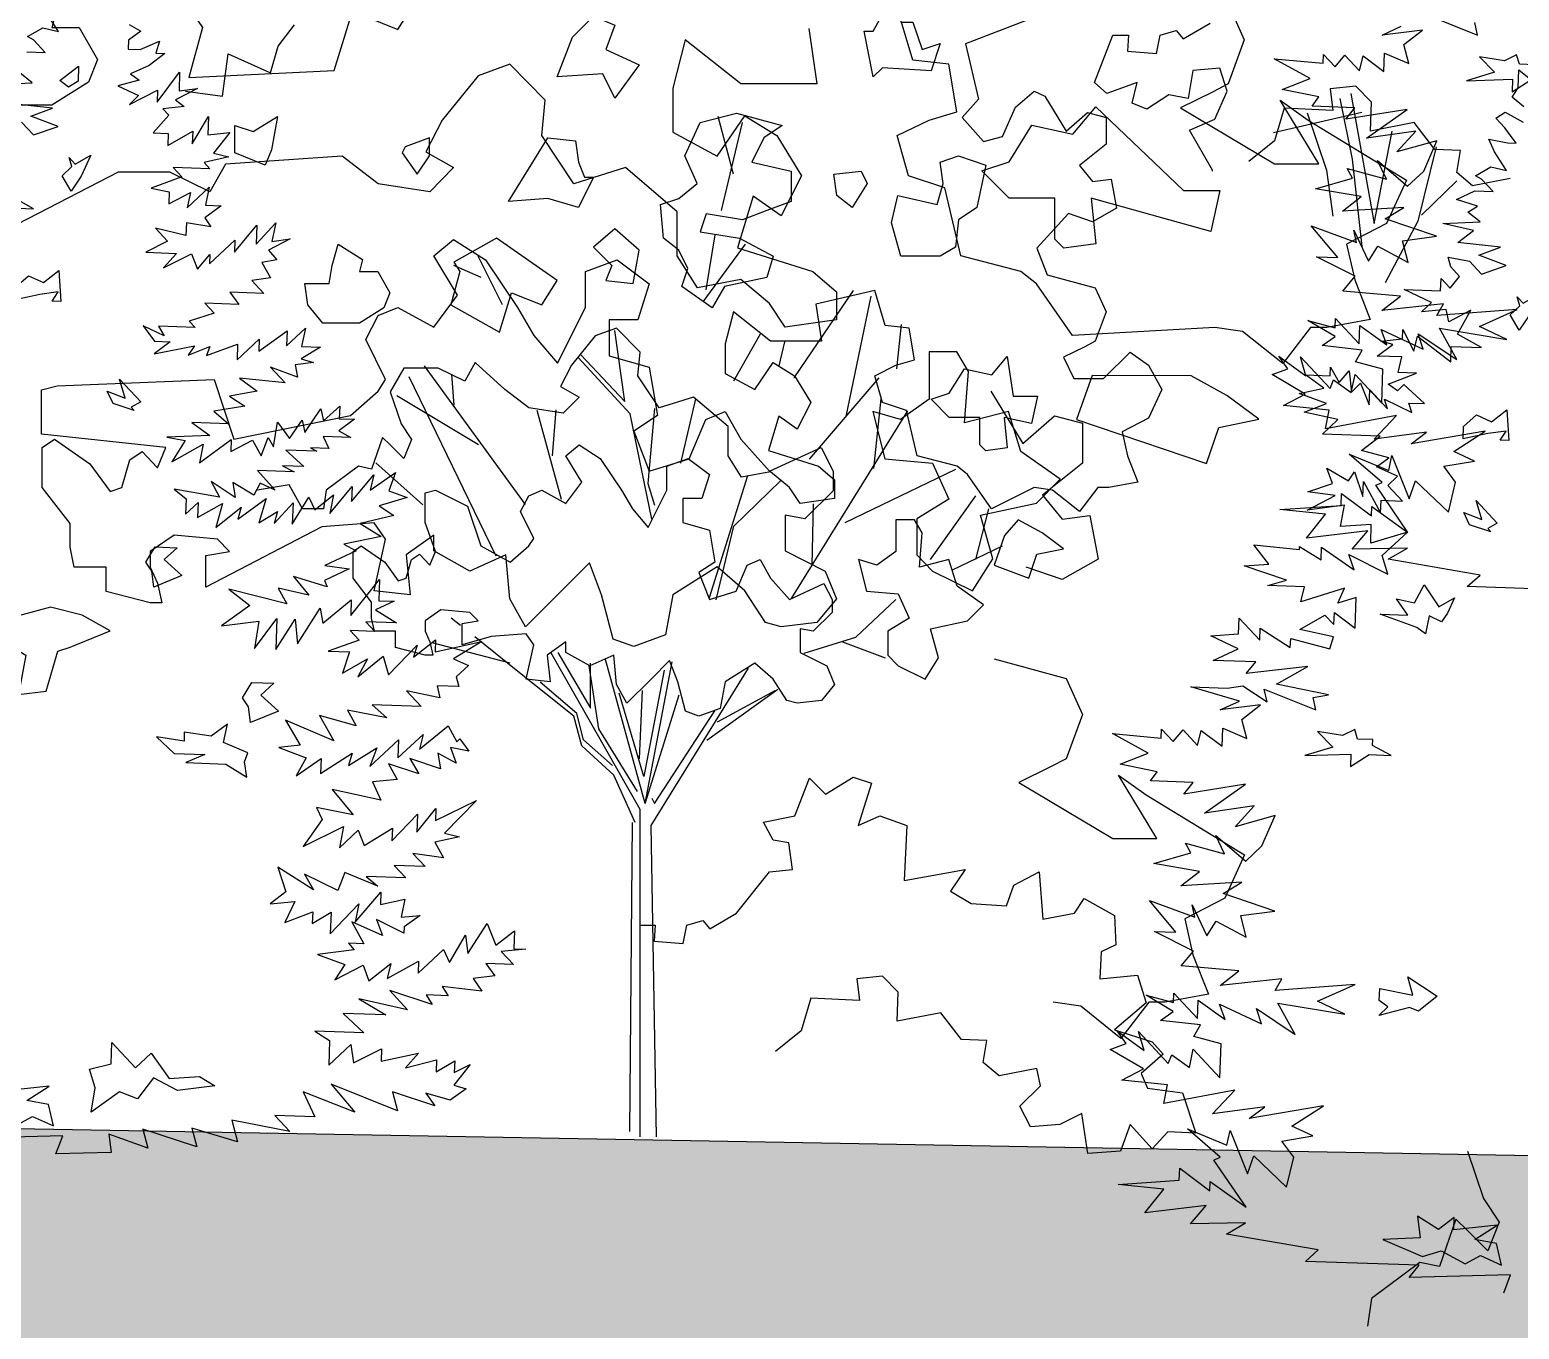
# Model space of a CAD drawing. Header units: inches. Extents: x 11.9 to 85.3, y 21.1 to 37.4.
# Drawn here: x 32.276 to 32.857, y 22.117 to 22.624 of the extents above; entities that cross this region are included whole.
import ezdxf

# ---------------------------------------------------------------- set-up
doc = ezdxf.new("R2010")
doc.units = ezdxf.units.IN
doc.header["$MEASUREMENT"] = 0
doc.layers.add('CAY', color=94, linetype='Continuous')
doc.layers.add('CAY-3', color=61, linetype='Continuous')

# ---------------------------------------------------------------- blocks, each defined once
blk = doc.blocks.new('A$C76451831')
at = {"layer": 'CAY'}
for p, q in [((4333.2, 1082.7), (4347.4, 1101.2)), ((4984.6, 1105.9), (4929.6, 1084.7)), ((5118.8, 1089), (5142, 1102.7)), ((5057.6, 1092.1), (5071.3, 1092.1)), ((5071.3, 1092.1), (5070.3, 1078.4)), ((5095.6, 1076.3), (5098.8, 1092.1)), ((5098.8, 1092.1), (5112.5, 1096.3)), ((5112.5, 1096.3), (5118.8, 1089)), ((4284.9, 1039.1), (4289.6, 1076)), ((4289.6, 1076), (4326.6, 1059.5)), ((4326.6, 1059.5), (4333.2, 1082.7)), ((4929.6, 1084.7), (4941, 1036.7)), ((5070.3, 1078.4), (5095.6, 1076.3)), ((5409.5, 1046.3), (5410, 1062.2)), ((5410, 1062.2), (5420.6, 1053.6)), ((5268.6, 1047.8), (5246.4, 1045.7)), ((5282.3, 1034.1), (5268.6, 1047.8)), ((4252.7, 1043.4), (4284.9, 1039.1)), ((4941, 1036.7), (4926.8, 1020.6)), ((4973.2, 1029.6), (4989.3, 1043.4)), ((4989.3, 1043.4), (4998.7, 1039.1)), ((4998.7, 1039.1), (5017.2, 1008.8)), ((5246.4, 1045.7), (5248.5, 1026.7)), ((5404.2, 1038.3), (5409.5, 1046.3)), ((5414.3, 1029.8), (5404.2, 1038.3)), ((4728.3, 971.5), (4715.1, 1021.6)), ((4961.8, 1004.1), (4973.2, 1029.6)), ((5017.2, 1008.8), (5035.7, 1024.9)), ((5035.7, 1024.9), (5051.8, 1020.6)), ((5273.8, 1025), (5197.2, 1007.3)), ((5206.3, 1028.8), (5197.9, 1000.4)), ((5248.5, 1026.7), (5206.3, 1028.8)), ((5281.2, 1008.8), (5282.3, 1034.1)), ((5390, 1020.2), (5398.3, 1025.4)), ((5398.3, 1025.4), (5413.9, 1016.7)), ((4717.8, 939.8), (4736.3, 1016.3)), ((4926.8, 1020.6), (4945.3, 999.7)), ((5051.8, 1020.6), (5051.8, 997.4)), ((5319.2, 1016.2), (5281.2, 1008.8)), ((5337.1, 993), (5319.2, 1016.2)), ((5397.8, 1011.8), (5390, 1020.2)), ((5407.8, 998.3), (5397.8, 1011.8)), ((4945.3, 999.7), (4961.8, 1004.1)), ((5051.8, 997.4), (5028.6, 978.9)), ((5197.9, 1000.4), (5175.7, 982.4)), ((5389, 990.8), (5383.9, 1001.9)), ((5383.9, 1001.9), (5400.1, 998.6)), ((5400.1, 998.6), (5407.8, 998.3)), ((5359.3, 991.9), (5337.1, 993)), ((5356.1, 972.9), (5359.3, 991.9)), ((5399.3, 974.6), (5389, 990.8)), ((5028.6, 978.9), (5040, 965.1)), ((5369.8, 961.3), (5356.1, 972.9)), ((5372.4, 970.1), (5385.8, 977.8)), ((5377.7, 967.2), (5372.4, 970.1)), ((5385.8, 977.8), (5399.3, 974.6)), ((5040, 965.1), (5056.1, 967.1)), ((5056.1, 967.1), (5060.8, 941.9)), ((5355.8, 949.4), (5371.9, 957)), ((5402.5, 967.7), (5369.8, 961.3)), ((5371.9, 957), (5387.7, 956.4)), ((5387.7, 956.4), (5377.7, 967.2)), ((5374.2, 943.7), (5355.8, 949.4)), ((5019.2, 937.2), (4991.7, 907.3)), ((5040, 930.1), (5019.2, 937.2)), ((5060.8, 941.9), (5040, 930.1)), ((5365.8, 938.6), (5374.2, 943.7)), ((5376.4, 930.1), (5365.8, 938.6)), ((4704.6, 871.1), (4712.5, 918.7)), ((5344.2, 928.5), (5376.4, 930.1)), ((5370.7, 922.5), (5344.2, 928.5)), ((5357.2, 912.1), (5370.7, 922.5)), ((4701.9, 860.6), (4738.9, 910.7)), ((4991.7, 907.3), (5000.7, 884.1)), ((5394.2, 908.1), (5357.2, 912.1)), ((5375.4, 901.1), (5394.2, 908.1)), ((4509.3, 881.7), (4485.5, 892.2)), ((4527.8, 857.9), (4506.6, 900.2)), ((5351, 891), (5348.6, 899.3)), ((5348.6, 899.3), (5367.1, 895.9)), ((5367.1, 895.9), (5377.5, 884.7)), ((5399.1, 892.1), (5375.4, 901.1)), ((5377.5, 884.7), (5399.1, 892.1)), ((5000.7, 884.1), (5042.4, 872.7)), ((5342.1, 870.1), (5342.5, 880.9)), ((5342.5, 880.9), (5350.4, 872.5)), ((5350.4, 872.5), (5358.4, 882.6)), ((5358.4, 882.6), (5351, 891)), ((4781, 794.5), (4832.5, 870.4)), ((4850.9, 870.4), (4799.8, 858.6)), ((4860, 840.1), (4850.9, 870.4)), ((5042.4, 872.7), (5051.8, 851.9)), ((5310.5, 871.2), (5342.1, 870.1)), ((5334.1, 859.9), (5310.5, 871.2)), ((4799.8, 858.6), (4804.6, 826.3)), ((4826.2, 761), (4847.8, 865.6)), ((5325.6, 852), (5334.1, 859.9)), ((5347, 854), (5325.6, 852)), ((5349.4, 843.1), (5347, 854)), ((4728.3, 851.9), (4721.2, 824)), ((4760.5, 826.3), (4728.3, 851.9)), ((4870.1, 802.5), (4874.1, 840.9)), ((5051.8, 851.9), (5042.4, 826.3)), ((5368.3, 853.3), (5349.4, 843.1)), ((5356.7, 832.4), (5368.3, 853.3)), ((4608.4, 831), (4587.6, 805.5)), ((4626.9, 837.7), (4608.4, 831)), ((4634, 774), (4625.3, 835.7)), ((4647.3, 816.9), (4626.9, 837.7)), ((4728.6, 791.9), (4751.7, 832.8)), ((4880.8, 837.7), (4860, 840.1)), ((4885.5, 810.2), (4880.8, 837.7)), ((5290.3, 826.5), (5309, 828.6)), ((5309, 828.6), (5309.3, 836.7)), ((5309.3, 836.7), (5319, 817.8)), ((5319, 817.8), (5322.2, 830.9)), ((5322.2, 830.9), (5350.9, 808.5)), ((5377.6, 820.8), (5356.7, 832.4)), ((4595.8, 814.5), (4634, 774)), ((4645.4, 796.4), (4647.3, 816.9)), ((4721.2, 824), (4721.2, 798.4)), ((4804.6, 826.3), (4760.5, 826.3)), ((4768, 805.1), (4772.9, 825.9)), ((5033.3, 821.6), (5014.8, 812.5)), ((5042.4, 826.3), (5033.3, 821.6)), ((5049.4, 794.1), (5072.6, 816.9)), ((5072.6, 816.9), (5088.7, 805.5)), ((5287.1, 813.5), (5300.6, 823.4)), ((5300.6, 823.4), (5290.3, 826.5)), ((5350.9, 808.5), (5351.3, 821.7)), ((5351.3, 821.7), (5377.6, 820.8)), ((4442.1, 803.1), (4430.3, 782.3)), ((4472, 803.1), (4442.1, 803.1)), ((4547.7, 684.5), (4460.2, 805.1)), ((4495.2, 791.7), (4472, 803.1)), ((4504.2, 807.8), (4495.2, 791.7)), ((4529.8, 784.6), (4504.2, 807.8)), ((4587.6, 805.5), (4578.1, 787)), ((4638.7, 763.4), (4593.5, 812.2)), ((4746.8, 784.6), (4762.9, 807.8)), ((4762.9, 807.8), (4781.4, 796.4)), ((4850.9, 796.4), (4869.4, 805.5)), ((4869.4, 805.5), (4885.5, 810.2)), ((5014.8, 812.5), (5023.9, 794.1)), ((5088.7, 805.5), (5100.1, 784.6)), ((5246.2, 796.3), (5246.5, 804)), ((5246.5, 804), (5254.2, 790.6)), ((5308.4, 812.7), (5287.1, 813.5)), ((5305.2, 799.3), (5308.4, 812.7)), ((4522.3, 639.8), (4446.8, 795.6)), ((4485.8, 770.9), (4483.8, 797.9)), ((4663.8, 768.5), (4645.4, 796.4)), ((4721.2, 798.4), (4746.8, 784.6)), ((4781.4, 796.4), (4795.5, 773.2)), ((4794.3, 724.1), (4854.9, 794.5)), ((4857.6, 773.2), (4850.9, 796.4)), ((5023.9, 794.1), (5049.4, 794.1)), ((5240.9, 785.6), (5224.9, 797.1)), ((5224.9, 797.1), (5246.2, 796.3)), ((5254.2, 790.6), (5262.7, 800.7)), ((5262.7, 800.7), (5264.7, 782.1)), ((5264.7, 782.1), (5272.7, 790)), ((5272.7, 790), (5280.2, 771.1)), ((5296.7, 789.1), (5321.1, 798.7)), ((5304.7, 783.4), (5296.7, 789.1)), ((5310.3, 788.7), (5304.7, 783.4)), ((5321.1, 798.7), (5305.2, 799.3)), ((5328.3, 772.2), (5310.3, 788.7)), ((4430.3, 782.3), (4439.8, 754.7)), ((4507, 736.3), (4436.2, 779.1)), ((4550.6, 768.5), (4529.8, 784.6)), ((4578.1, 787), (4594.3, 777.9)), ((4594.3, 777.9), (4580.5, 763.8)), ((4693.7, 777.9), (4663.8, 768.5)), ((4682.7, 720.5), (4695.7, 776.4)), ((4723.6, 752.4), (4693.7, 777.9)), ((4850.1, 715.8), (4856.4, 776.4)), ((4951.7, 782.9), (4979.4, 737.5)), ((5100.1, 784.6), (5088.7, 759.5)), ((5219.4, 781), (5240.9, 785.6)), ((5243.1, 772.4), (5219.4, 781)), ((5280.2, 771.1), (5280.7, 784.3)), ((5280.7, 784.3), (5296, 767.8)), ((5296, 767.8), (5293.5, 776.1)), ((5293.5, 776.1), (5317.1, 764.4)), ((4580.5, 763.8), (4550.6, 768.5)), ((4579.1, 689), (4557.9, 766.3)), ((4571.1, 726.8), (4574.5, 766.9)), ((4657.5, 671.8), (4638.7, 763.4)), ((4659.9, 768.1), (4654, 702.8)), ((4778.7, 602.9), (4879.6, 765.8)), ((4795.5, 773.2), (4783.7, 750)), ((4878.5, 766.1), (4857.6, 773.2)), ((4887.9, 726.8), (4878.5, 766.1)), ((5223.8, 764.9), (5243.1, 772.4)), ((5253, 758.5), (5223.8, 764.9)), ((5314.7, 772.6), (5328.3, 772.2)), ((5317.1, 764.4), (5314.7, 772.6)), ((4439.8, 754.7), (4448.8, 741)), ((4723.6, 726.8), (4723.6, 752.4)), ((4767.6, 761.4), (4758.6, 731.5)), ((4783.7, 750), (4767.6, 761.4)), ((4979.4, 737.5), (5007.1, 761.7)), ((5007.1, 761.7), (5031.3, 755.2)), ((5031.3, 755.2), (5031.3, 720.4)), ((5088.7, 759.5), (5065.6, 747.7)), ((5239.5, 745.8), (5253, 758.5)), ((4423.7, 742.9), (4414.2, 715.4)), ((4430.3, 736.3), (4423.7, 742.9)), ((4448.8, 741), (4442.1, 724.5)), ((5065.6, 747.7), (5070.3, 726.8)), ((5289.7, 744), (5239.5, 745.8)), ((5273.4, 731.5), (5289.7, 744)), ((4442.1, 724.5), (4430.3, 736.3)), ((4735.4, 708.3), (4723.6, 726.8)), ((4758.6, 731.5), (4802.2, 717.8)), ((4922.5, 717.8), (4887.9, 726.8)), ((5070.3, 726.8), (5079.3, 704)), ((5297.2, 725.2), (5273.4, 731.5)), ((5286.5, 717.4), (5297.2, 725.2)), ((4402.8, 717.8), (4374.9, 696.9)), ((4414.2, 715.4), (4402.8, 717.8)), ((4458.8, 684.4), (4417.8, 720.8)), ((4760.5, 713.1), (4735.4, 708.3)), ((4777, 699.3), (4760.5, 713.1)), ((4802.2, 717.8), (4816, 706)), ((4825.4, 669), (4921.3, 715.4)), ((4931.5, 710.7), (4922.5, 717.8)), ((5031.3, 720.4), (4996.5, 692.7)), ((5248.4, 702.9), (5243.4, 716.2)), ((5243.4, 716.2), (5262.1, 705.1)), ((5262.1, 705.1), (5267.3, 713.1)), ((5267.3, 713.1), (5274.7, 691.5)), ((5304.8, 709.1), (5286.5, 717.4)), ((4342.7, 701.7), (4314.8, 696.9)), ((4354.1, 680.8), (4342.7, 701.7)), ((4654, 702.8), (4659.9, 684)), ((4707.6, 603.7), (4740.9, 709.9)), ((4728.7, 665.9), (4769.2, 705.2)), ((4786.1, 685.5), (4777, 699.3)), ((4816, 706), (4816, 689.9)), ((4952.3, 680.8), (4931.5, 710.7)), ((4989.3, 699.3), (4952.3, 680.8)), ((5005.4, 696.9), (4989.3, 699.3)), ((5044.7, 699.3), (5028.6, 678.5)), ((5054.2, 699.3), (5044.7, 699.3)), ((5079.3, 704), (5054.2, 699.3)), ((5226.8, 695.5), (5248.4, 702.9)), ((5274.7, 691.5), (5275.2, 704.7)), ((5275.2, 704.7), (5290.1, 677.4)), ((5296.4, 701.2), (5304.8, 709.1)), ((5309, 687.6), (5296.4, 701.2)), ((4374.9, 696.9), (4372.6, 680.8)), ((4816, 689.9), (4786.1, 685.5)), ((4899.3, 636.8), (4938.6, 692.2)), ((4996.5, 692.7), (5013.6, 672)), ((5028.6, 678.5), (5005.4, 696.9)), ((5226.3, 679.6), (5250.7, 692.4)), ((5250.7, 692.4), (5226.8, 695.5)), ((5290.1, 677.4), (5290.5, 688.3)), ((5290.5, 688.3), (5309, 687.6)), ((4372.6, 680.8), (4354.1, 680.8)), ((4796.7, 631.7), (4797.9, 685.1)), ((4938.6, 636.8), (4950, 680.8)), ((5013.6, 672), (5037.8, 675)), ((5037.8, 675), (5044.9, 637.2)), ((5258.6, 683.9), (5226.3, 679.6)), ((5255.2, 665.5), (5258.6, 683.9)), ((4713.4, 601.8), (4728.7, 665.9)), ((5282, 667.2), (5255.2, 665.5)), ((5281.5, 650.9), (5282, 667.2)), ((5313.5, 660.7), (5281.5, 650.9)), ((5291.5, 640.2), (5313.5, 660.7)), ((4917.8, 627.7), (4961.8, 648.6)), ((5179.9, 649.5), (5219.6, 645.4)), ((5192.9, 632.7), (5179.9, 649.5)), ((5219.6, 645.4), (5219.7, 648.1)), ((5219.7, 648.1), (5238.4, 636.6)), ((5238.4, 636.6), (5238.7, 647.4)), ((5238.7, 647.4), (5267.1, 627.9)), ((5044.9, 637.2), (5013.6, 619.5)), ((5262.5, 641.2), (5296.4, 624.1)), ((5267.1, 627.9), (5262.5, 641.2)), ((5296.4, 624.1), (5291.5, 640.2)), ((5013.6, 619.5), (4982.4, 630.1)), ((5171.6, 631.2), (5192.9, 632.7)), ((5208.3, 619), (5171.6, 631.2)), ((5192.3, 614.2), (5208.3, 619)), ((5224, 613.1), (5192.3, 614.2)), ((5220.8, 600), (5224, 613.1)), ((5258.8, 611.8), (5220.8, 600)), ((5252.9, 598.9), (5258.8, 611.8)), ((4834.4, 569.5), (4869.4, 602.2)), ((5268.9, 603.8), (5252.9, 598.9)), ((5268, 577.1), (5268.9, 603.8)), ((4491.5, 579.5), (4483.4, 586)), ((5166.8, 572.4), (5167.3, 586)), ((5167.3, 586), (5185.2, 566.8)), ((5219.9, 576), (5241.7, 588.4)), ((5241.7, 588.4), (5249.5, 580.4)), ((5249.5, 580.4), (5249.9, 590.8)), ((5249.9, 590.8), (5268, 577.1)), ((4541.2, 539.6), (4503.7, 569.7)), ((4789.6, 555.4), (4834.4, 569.5)), ((5142.7, 570.6), (5166.8, 572.4)), ((5166.3, 559.3), (5142.7, 570.6)), ((5185.2, 566.8), (5185.5, 577.2)), ((5185.5, 577.2), (5211.7, 560.4)), ((5249.2, 569.6), (5219.9, 576)), ((5246.1, 559.2), (5249.2, 569.6)), ((4534.5, 546.7), (4466.9, 564.4)), ((4647.3, 419.7), (4569.9, 556)), ((4575.8, 556.2), (4604.1, 507.8)), ((4823, 565.2), (4860, 551.4)), ((5144.7, 549.2), (5166.3, 559.3)), ((5211.7, 560.4), (5212, 568.1)), ((5212, 568.1), (5246.1, 559.2)), ((4602.9, 544.4), (4611.2, 489.7)), ((4604.1, 507.8), (4604.1, 546.7)), ((4651.6, 424.8), (4617.3, 549.9)), ((4651.6, 424.8), (4675, 548.1)), ((5181.8, 547.9), (5144.7, 549.2)), ((5173.3, 537.8), (5181.8, 547.9)), ((5227, 544), (5173.3, 537.8)), ((5199.7, 528.7), (5227, 544)), ((4589.9, 500.7), (4541.2, 539.6)), ((4592.3, 503.1), (4560.4, 530.2)), ((4668.2, 540.8), (4650.5, 448.4)), ((4656.8, 405.9), (4741.3, 542.4)), ((4650.5, 448.4), (4629.2, 520.8)), ((4646.9, 463.7), (4649.3, 523.1)), ((4651.6, 424.8), (4681.2, 519.2)), ((4705.1, 479.9), (4766.8, 524.3)), ((4714.5, 496), (4764.5, 523.1)), ((5125.3, 526.3), (5157, 525.2)), ((5167.5, 513.9), (5125.3, 526.3)), ((5157, 525.2), (5170.6, 527)), ((5170.6, 527), (5191.5, 513.1)), ((5189.1, 524.1), (5233.8, 506.2)), ((5191.5, 513.1), (5189.1, 524.1)), ((5244.7, 519.4), (5199.7, 528.7)), ((5231.5, 517.1), (5244.7, 519.4)), ((4659.9, 424.8), (4712.2, 505.4)), ((5150.9, 506.4), (5167.5, 513.9)), ((5185.9, 510.6), (5150.9, 506.4)), ((5169.6, 498), (5185.9, 510.6)), ((5233.8, 506.2), (5231.5, 517.1)), ((3915.1, 501.1), (3898, 463.3)), ((4596.6, 475.1), (4589.9, 500.7)), ((4598.2, 480.3), (4592.3, 503.1)), ((5174, 481.5), (5169.6, 498)), ((4623.3, 457.8), (4598.2, 480.3)), ((4611.2, 489.7), (4644.6, 435.4)), ((5057.3, 485.6), (5099.7, 481.8)), ((5088.4, 468.6), (5057.3, 485.6)), ((5099.7, 481.8), (5100, 489.5)), ((5100, 489.5), (5110.1, 478.8)), ((5110.1, 478.8), (5118.6, 488.9)), ((5118.6, 488.9), (5131.2, 475.3)), ((5131.2, 475.3), (5134.4, 488.3)), ((5134.4, 488.3), (5152.5, 474.6)), ((5152.5, 474.6), (5153.1, 490.4)), ((5153.1, 490.4), (5174, 481.5)), ((4624.5, 449.6), (4596.6, 475.1)), ((5064.1, 459.1), (5088.4, 468.6)), ((3898, 463.3), (3863.2, 445.6)), ((5096, 452.5), (5064.1, 459.1)), ((5090.3, 444.6), (5096, 452.5)), ((3863.2, 445.6), (3870.3, 414.4)), ((4643, 408.3), (4624.5, 449.6)), ((5062.5, 449.6), (5086.7, 432.5)), ((5127.4, 443.3), (5090.3, 444.6)), ((5119.3, 433.1), (5127.4, 443.3)), ((5172.7, 441.7), (5119.3, 433.1)), ((5137.3, 416.6), (5172.7, 441.7)), ((4657.5, 429.5), (4659.9, 424.8)), ((3870.3, 414.4), (3883.8, 380.2)), ((4647.3, 135.4), (4647.3, 419.7)), ((5180.2, 422.8), (5137.3, 416.6)), ((5163.7, 404.8), (5180.2, 422.8)), ((5198.4, 414.5), (5163.7, 404.8)), ((5187.1, 388.1), (5198.4, 414.5)), ((4638.3, 140.1), (4640.6, 408.3)), ((4661.5, 135.4), (4656.8, 405.9)), ((5120.6, 390.5), (5154.7, 381.1)), ((5125.3, 382.1), (5120.6, 390.5)), ((5154.7, 381.1), (5147.1, 397.2)), ((5147.1, 397.2), (5173, 375)), ((5173, 375), (5187.1, 388.1)), ((3883.8, 380.2), (3846.1, 373.1)), ((5093.2, 372.8), (5125.3, 382.1)), ((5171.9, 380.3), (5154.8, 342.6)), ((3831.9, 373.1), (3807.8, 341.8)), ((3846.1, 373.1), (3831.9, 373.1)), ((5132.9, 366), (5093.2, 372.8)), ((5116.6, 353.4), (5132.9, 366)), ((5169.7, 356.6), (5116.6, 353.4)), ((5153.5, 346.7), (5169.7, 356.6)), ((5112.4, 313.2), (5089.4, 340.8)), ((5089.4, 340.8), (5128.7, 326.2)), ((5154.8, 342.6), (5120.1, 324.9)), ((5126.4, 336.8), (5139.1, 310)), ((5128.7, 326.2), (5126.4, 336.8)), ((5198.3, 331.5), (5153.5, 346.7)), ((5120.1, 324.9), (5127.1, 293.6)), ((5168.7, 327.6), (5198.3, 331.5)), ((5173.5, 308.8), (5168.7, 327.6)), ((5093.9, 313.9), (5112.4, 313.2)), ((5127.7, 296.8), (5093.9, 313.9)), ((5139.1, 310), (5147.2, 322.9)), ((5147.2, 322.9), (5173.5, 308.8)), ((5116.8, 284), (5127.7, 296.8)), ((5127.1, 293.6), (5140.7, 259.4)), ((5167, 279.6), (5116.8, 284)), ((5150.7, 267), (5167, 279.6)), ((5204.4, 272.8), (5150.7, 267)), ((5198.6, 262.6), (5204.4, 272.8)), ((5140.7, 259.4), (5103, 252.3)), ((5110.3, 252.1), (5110.6, 260.2)), ((5110.6, 260.2), (5131.1, 238.2)), ((5268.1, 267.9), (5198.6, 262.6)), ((5235.4, 253.2), (5268.1, 267.9)), ((5029.8, 248.8), (5005.7, 252.3)), ((5064.6, 221), (5029.8, 248.8)), ((5088.8, 252.3), (5064.6, 221)), ((5110, 244.4), (5086.5, 258.4)), ((5086.5, 258.4), (5110.3, 252.1)), ((5103, 252.3), (5088.8, 252.3)), ((5131.1, 238.2), (5131.7, 254.1)), ((5131.7, 254.1), (5155.1, 237.4)), ((5155.1, 237.4), (5150.1, 250.7)), ((5150.1, 250.7), (5186.7, 233.6)), ((5186.7, 233.6), (5182.2, 246.9)), ((5182.2, 246.9), (5215.8, 224.4)), ((5200.9, 251.6), (5259, 241.9)), ((5215.8, 224.4), (5200.9, 251.6)), ((5259, 241.9), (5235.4, 253.2)), ((5098.9, 236.6), (5110, 244.4)), ((5133.6, 232.7), (5098.9, 236.6)), ((5069.2, 216.4), (5061.4, 227.5)), ((5061.4, 227.5), (5084.8, 210.4)), ((5080, 226.9), (5105.7, 199.2)), ((5084.8, 210.4), (5080, 226.9)), ((5127.8, 222.5), (5133.6, 232.7)), ((5151.6, 216.2), (5127.8, 222.5)), ((5055.4, 211.4), (5069.2, 216.4)), ((5084.3, 194.5), (5055.4, 211.4)), ((5124.2, 195.8), (5127.5, 211.6)), ((5127.5, 211.6), (5150.6, 186.8)), ((5150.6, 186.8), (5151.6, 216.2)), ((5065.3, 184.8), (5084.3, 194.5)), ((5105.7, 199.2), (5108.7, 206.8)), ((5108.7, 206.8), (5124.2, 195.8)), ((5105.1, 180.6), (5065.3, 184.8)), ((5101.8, 164.4), (5105.1, 180.6)), ((5163.4, 175.9), (5101.8, 164.4)), ((5144.1, 155.3), (5163.4, 175.9)), ((5189.6, 161.4), (5144.1, 155.3)), ((5240.4, 162.3), (5176.1, 151.4)), ((5176.1, 151.4), (5189.6, 161.4)), ((5213, 144.7), (5240.4, 162.3)), ((5150.9, 117.8), (5122.3, 142.4)), ((5122.3, 142.4), (5156.7, 128.1)), ((5231.3, 136.3), (5213, 144.7)), ((5156.7, 128.1), (5159.4, 141.1)), ((5159.4, 141.1), (5174.4, 103.4)), ((5204.4, 131.8), (5231.3, 136.3)), ((5214.8, 117.9), (5204.4, 131.8)), ((5145.4, 115.3), (5150.9, 117.8)), ((5174.4, 103.4), (5180, 119.1)), ((5180, 119.1), (5208.5, 91.8)), ((5208.5, 91.8), (5214.8, 117.9)), ((5115.3, 97.8), (5115.7, 108.2)), ((5115.7, 108.2), (5141.7, 88.7)), ((5173.4, 74.4), (5145.4, 115.3)), ((5062.2, 94.2), (5115.3, 97.8)), ((5101.9, 90.1), (5062.2, 94.2)), ((5141.7, 88.7), (5142, 96.8)), ((5142, 96.8), (5173.4, 74.4)), ((5085.3, 69.4), (5101.9, 90.1)), ((5138.6, 75.7), (5085.3, 69.4)), ((5124.9, 59.8), (5138.6, 75.7)), ((5172.9, 60.9), (5124.9, 59.8)), ((5156.3, 51), (5172.9, 60.9)), ((5236, 37.4), (5156.3, 51)), ((5224.8, 27.3), (5236, 37.4)), ((5323.5, 23.9), (5224.8, 27.3)), ((5314.9, 13.3), (5323.5, 23.9)), ((5402.9, 15.7), (5314.9, 13.3)), ((5396.9, 0), (5402.9, 15.7))]:
    blk.add_line(p, q, dxfattribs=at)
for points in [[(4066.6, 144.6), (3967.9, 148.1), (3979.1, 158.1), (3899.4, 171.8), (3916.1, 181.6), (3868, 180.6), (3881.7, 196.4), (3828.5, 190.1), (3845, 210.9), (3805.3, 215), (3858.5, 218.6), (3858.8, 229), (3884.9, 209.5), (3885.2, 217.6), (3916.5, 195.2), (3888.5, 236.1), (3894, 238.6), (3865.5, 263.2), (3899.8, 248.8), (3902.6, 261.9), (3917.6, 224.2), (3923.1, 239.9), (3951.6, 212.6), (3957.9, 238.7), (3947.6, 252.6), (3974.4, 257.1), (3956.2, 265.5), (3983.5, 283.1), (3919.2, 272.2), (3932.7, 282.1), (3887.2, 276), (3906.5, 296.7), (3844.9, 285.2), (3848.2, 301.4), (3808.5, 305.5), (3827.4, 315.3), (3798.5, 332.2), (3812.3, 337.1), (3804.5, 348.3), (3827.9, 331.1), (3823.1, 347.6), (3848.9, 320), (3851.8, 327.6), (3867.3, 316.6), (3870.6, 332.4), (3893.7, 307.5), (3894.8, 337), (3871, 343.2), (3876.8, 353.5), (3842, 357.4), (3853.2, 365.2), (3829.6, 379.1), (3853.4, 372.9), (3853.7, 381), (3874.2, 359), (3874.8, 374.8), (3898.2, 358.2), (3893.2, 371.5), (3929.8, 354.3), (3925.3, 367.6), (3958.9, 345.2), (3944, 372.4), (4002.2, 362.7), (3978.5, 373.9), (4011.2, 388.7), (3941.7, 383.4), (3947.5, 393.6), (3893.8, 387.8), (3910.1, 400.4), (3860, 404.8), (3870.8, 417.6), (3837, 434.6), (3855.6, 434), (3832.5, 461.5), (3871.9, 447), (3869.5, 457.5), (3882.2, 430.8), (3890.3, 443.7), (3916.6, 429.6), (3911.8, 448.3), (3941.4, 452.3), (3896.6, 467.5), (3912.8, 477.3), (3859.7, 474.2), (3876, 486.8), (3836.3, 493.6), (3868.4, 502.9), (3863.7, 511.2), (3897.8, 501.9), (3890.2, 518), (3916.2, 495.8), (3930.2, 508.9), (3941.6, 535.3), (3906.8, 525.6), (3923.3, 543.6), (3880.5, 537.4), (3915.8, 562.4), (3862.5, 553.9), (3870.5, 564), (3833.4, 565.3), (3839.1, 573.3), (3807.2, 579.8), (3831.5, 589.4), (3800.4, 606.4), (3842.9, 602.6), (3843.1, 610.3), (3853.2, 599.5), (3861.7, 609.7), (3874.4, 596.1), (3877.5, 609.1), (3895.6, 595.3), (3896.2, 611.2), (3917.2, 602.3), (3912.8, 618.8), (3929.1, 631.3), (3894, 627.1), (3910.6, 634.7)], [(3932.3, 644.8), (3976.9, 627), (3974.6, 637.9)], [(4094.4, 942.4), (4120.7, 941.5), (4099.8, 953.1)], [(4110.2, 1016.7), (4120.7, 1005.5), (4142.2, 1012.9), (4118.5, 1021.8), (4137.3, 1028.9), (4100.3, 1032.9)], [(4087.3, 1049.2), (4119.5, 1050.8), (4109, 1059.4)], [(4115, 1077.7), (4130.9, 1077.2), (4120.8, 1088), (4115.5, 1090.9), (4128.9, 1098.6), (4142.4, 1095.4), (4132.1, 1111.6)], [(4203.8, 1101.4), (4214, 1095.6), (4203.3, 1087.8), (4203, 1080.1), (4213.4, 1079.7), (4230, 1086.9), (4226.9, 1076.5), (4234.6, 1076.3), (4221.1, 1065.9), (4205, 1058.7), (4212.5, 1053), (4193.8, 1048.2), (4212, 1039.9), (4204.1, 1032), (4228.5, 1044.3), (4228.1, 1033.9), (4247.6, 1060), (4247.1, 1043.7), (4263, 1045.8), (4244.1, 1036.1), (4251.6, 1030.3), (4232.9, 1028.3), (4238.2, 1022.7), (4224.5, 1007.3), (4237.6, 1006.8), (4237.3, 996.4), (4259, 1008.8), (4258.6, 997.9), (4272.6, 1021.5), (4272, 1005.6), (4291.1, 1007.7), (4276.9, 989.6), (4290.4, 986.4), (4268.9, 981.7), (4273.7, 976.1), (4242, 977.2), (4249.5, 969.2), (4222.8, 959.3), (4238.6, 956), (4238.2, 945.6), (4257.1, 955.4), (4254, 942.3), (4273.2, 960.2), (4269.9, 944.5), (4283.5, 944), (4269.5, 933.6), (4274.7, 925.7), (4253.5, 929.2), (4253.1, 918.3), (4226.6, 924.7), (4237.1, 913.4), (4218.2, 903.7), (4244.9, 902.7), (4233.5, 890), (4258, 902.3), (4263, 889), (4273.8, 901.7), (4273.5, 893.6), (4295.6, 914.1), (4295.2, 903.7), (4314.6, 927.1), (4314, 910.8), (4331, 929.2), (4327.7, 913), (4343.6, 915.2), (4324.7, 905.4), (4332.1, 897), (4318.9, 894.7), (4326.6, 881.3), (4310.2, 879.2), (4320.7, 867.9), (4291.3, 868.9), (4299.1, 858.2), (4269.6, 859.3), (4277.5, 850.8), (4256, 843.9), (4261.2, 838.3), (4229.1, 839.4), (4234.2, 831), (4215.9, 839.8), (4225.9, 826.3), (4239.5, 825.9), (4225.5, 815.5), (4260.6, 822.4), (4254.9, 814.4), (4273.8, 821.9), (4270.8, 813.9), (4297.8, 823.8), (4297.4, 810.2), (4316.6, 828.2), (4316.2, 817.7), (4340.9, 835.5), (4340.4, 822.3), (4356.8, 837.6), (4353.5, 821.9), (4369.8, 821.3), (4353.1, 811), (4363.9, 807.9), (4348, 805.8), (4349.9, 795.3), (4326.6, 803.8), (4339.3, 790.2), (4299.5, 794.3), (4315, 782.9), (4290.8, 778.7), (4304.1, 770.1), (4277.2, 765.6), (4290, 754.7), (4258.3, 755.8), (4273.8, 744.4), (4236.6, 743), (4252.3, 740.2), (4240.8, 721.6), (4268.1, 736.9), (4264.8, 720.7), (4292.2, 741.1), (4291.9, 730.6), (4310.8, 740.4), (4318.5, 727), (4324.5, 742.7), (4329.2, 734.8), (4332.6, 756), (4343, 742), (4354, 757.9), (4356.3, 747), (4370.2, 767.8), (4372.6, 757.3), (4386.6, 770), (4386.2, 759.1), (4399.3, 758.6), (4385.9, 748.7), (4396.1, 742.9), (4372.1, 743.7), (4377.2, 733.1), (4361.3, 733.7), (4366.6, 730.8), (4339.9, 731.7), (4355.3, 717.6), (4336.8, 718.2), (4347, 712.9), (4315.3, 714), (4330.6, 697.1), (4317.6, 703), (4311.9, 692.8), (4293.7, 703.8), (4295.9, 690.6), (4275.1, 704.5), (4282.3, 691.1), (4242.7, 697.9), (4253.3, 689.4), (4252.8, 676.3), (4263.6, 686.3), (4263.1, 673.2), (4284.9, 685.6), (4279.1, 664.5), (4301.1, 682.3), (4298, 672), (4322.6, 689.7), (4316.4, 668.6), (4332.6, 678.5), (4329.6, 668.1), (4346.1, 686.1), (4345.4, 667.6), (4359.8, 691.1), (4364.9, 680), (4381.2, 693.1), (4377.9, 676.9), (4397.3, 700.2), (4396.8, 687.1), (4416.2, 710.4), (4413, 696.9), (4434.9, 712.5), (4429.3, 696.4), (4445, 690.8), (4420.7, 683.5), (4433.6, 674.9), (4404.3, 668.2), (4422.5, 656.7), (4390.1, 650.1), (4400.8, 644.3), (4373.6, 631.7), (4394.8, 628.7), (4373.2, 618.6), (4375.7, 613), (4346.5, 622.2), (4359.6, 605.9), (4333, 611.8), (4340.7, 598.4), (4290.4, 611), (4308.5, 596.8), (4283.9, 579.1), (4316.2, 583.4), (4312.6, 559.5), (4332.1, 585.5), (4331.2, 558.8), (4348, 585), (4349.9, 563.6), (4369.6, 594.7), (4371.9, 581.4), (4396.6, 601.9), (4396.1, 588.3), (4421.2, 619.6), (4420.6, 601), (4433.7, 600.6), (4417.6, 593), (4435.8, 581.9), (4409.1, 582.8), (4416.9, 574.4), (4395.7, 575.2), (4403.5, 566.7), (4376.5, 557.2), (4395, 556.6), (4388.9, 538.2), (4410.7, 550.6), (4402.4, 535), (4424.3, 552.8), (4428.8, 536.8), (4453.7, 562.3), (4450.6, 551.9), (4469.7, 567.1), (4469.3, 556.7), (4510, 565.7), (4485.4, 550.7), (4498.4, 544.8), (4487.6, 534.8), (4490, 526.5), (4471, 527.2), (4473.4, 516.7), (4444.6, 522.7), (4457.2, 509.1), (4414.7, 510.6), (4427.4, 499.2), (4393.2, 505.9), (4400.9, 492.5), (4369.1, 501.3), (4381.4, 479.5), (4339.5, 497.3), (4352.3, 475.6), (4333.6, 473.5), (4357.4, 464.5), (4348.7, 449), (4370.5, 464.1), (4370, 450.9), (4397.4, 468.6), (4394.3, 457.8), (4418.8, 473.3), (4412.8, 457.1), (4437.7, 480.3), (4437.1, 464.5), (4459.1, 485), (4455.9, 472), (4480.7, 492.4), (4488.3, 478.5), (4490.7, 481.2), (4498.5, 470.5), (4482.7, 473.7), (4487.7, 460), (4471.7, 468.7), (4473.9, 455), (4447.5, 464.1), (4455.2, 450.7), (4428.8, 459.3), (4436.5, 445.9), (4415.1, 443.9), (4422.2, 427.8), (4380, 437), (4398.2, 415), (4366.3, 421.6), (4371.3, 411), (4354.7, 387.5), (4389.7, 404.9), (4386.3, 386.4), (4402.7, 401.7), (4407.7, 388.4), (4432.3, 403.4), (4431.9, 392.6), (4454, 415.8), (4453.4, 400), (4470, 420.7), (4469.7, 410.3), (4505.2, 427.6), (4477.4, 399.1), (4490.4, 396), (4469, 391.3), (4476.7, 377.8), (4450.1, 381.5), (4460.6, 370.2), (4433.8, 371.2), (4443.9, 360.4), (4409.5, 361.6), (4419.6, 353.1), (4391, 365), (4385, 349.3), (4356.1, 363.5), (4363.8, 350.1), (4332.7, 369.7), (4339.7, 348.2), (4326.2, 337.8), (4347.6, 339.7), (4338.8, 321.5), (4363.1, 331), (4362.7, 320.6), (4379, 330.5), (4378.3, 311.9), (4403.2, 337.8), (4400, 322), (4422.2, 348), (4421.8, 337.1), (4443.2, 341.8), (4440, 326.1), (4456.3, 327.8), (4442.4, 317.8), (4442.2, 312.4), (4418.6, 324.1), (4423.6, 310.3), (4397.2, 322.1), (4407.5, 303.2), (4394.3, 303.7), (4399.1, 298), (4367.2, 293.7), (4391, 285.2), (4382.3, 271.9), (4406.8, 284.6), (4411.8, 270.9), (4430.9, 286.1), (4427.7, 273), (4455, 287.9), (4454.6, 277.5), (4476.6, 298.1), (4481.7, 287), (4495.6, 310.5), (4497.8, 294.6), (4514.6, 320.8), (4522.1, 301.9), (4538.4, 314.5), (4537.8, 298.6), (4548.2, 298.3), (4526.8, 296.3), (4537.3, 285.1), (4513.3, 285.9), (4521.1, 275.2), (4502.5, 273.1), (4509.8, 262), (4475.5, 265.9), (4480.6, 258), (4461.6, 258.7), (4466.8, 250.4), (4430.1, 262.5), (4445.3, 245.7), (4403.1, 255.3), (4426.6, 241.3), (4389.5, 242.6), (4407.5, 225.7), (4364.9, 227.2), (4377.8, 219), (4377, 197.7), (4396.2, 215.6), (4398.4, 199.7), (4422.9, 212), (4422.5, 201.1), (4454.9, 208.2), (4443.6, 195.4), (4470.5, 202.2), (4470.2, 191.8), (4486.4, 201.6), (4486, 191.2), (4499.9, 198.4), (4485.6, 180.3), (4496.4, 177.2), (4482.5, 167.3), (4461.4, 173.5), (4469.1, 162.3), (4432.4, 174.5), (4436.8, 158), (4379.2, 181.3), (4399.6, 157), (4354.9, 174.5), (4365, 152.8), (4330.2, 154), (4343.3, 140), (4292.9, 149.9), (4297.7, 131.1), (4258.2, 142.9), (4262.6, 126.9), (4215.6, 142.2), (4220, 125.7), (4186, 137.8), (4188.1, 121.8), (4140.1, 120.8), (4146.1, 136.4), (4058.1, 134.1)], [(5144.1, 974), (5144.1, 975), (5124.1, 1009.8), (5146.2, 1019.3), (5156.8, 1043.6), (5150.4, 1063.6), (5127.2, 1061.5), (5123, 1037.3), (5106.1, 1040.4), (5087.2, 1027.8), (5074.5, 1033.1), (5078.7, 1051), (5052.3, 1041.5), (5041.8, 1051), (5057.6, 1092.1)], [(5254.8, 1037.3), (5265.4, 984.5), (5273.8, 908.6)], [(5264.3, 1041.5), (5284.4, 928.6), (5300.2, 1008.8)], [(5226.4, 1024.6), (5243.2, 975), (5248.5, 935)], [(5338.2, 995.1), (5322.3, 930.7), (5293.9, 877)], [(5356.1, 965.6), (5325.5, 936)]]:
    blk.add_lwpolyline(points, dxfattribs=at)
for points in [[(4862.9, 1119.3), (4873.5, 1124.6), (4873.5, 1103.5), (4884.1, 1103.5), (4892, 1079.7), (4907.8, 1085), (4899.9, 1061.2), (4857.7, 1063.9), (4849.7, 1055.9), (4841.8, 1095.6), (4849.7, 1095.6)], [(4588.5, 1090.3), (4606.9, 1108.8), (4625.4, 1100.8), (4617.5, 1079.7), (4646.5, 1066.5), (4625.4, 1037.5), (4614.9, 1058.6), (4575.3, 1055.9)], [(4143.6, 1052.7), (4159.9, 1065.3), (4159.5, 1052.2), (4151.1, 1047)], [(4295.5, 989.9), (4295.5, 1013.7), (4311.3, 1008.4), (4332.5, 1021.6), (4327.2, 992.6), (4321.9, 979.4)], [(4709.9, 855.3), (4683.5, 873.8), (4688.8, 889.6), (4680.8, 905.5), (4667.6, 916), (4665, 945.1), (4680.8, 950.3), (4696.7, 963.5), (4686.1, 987.3), (4699.3, 1016.3), (4731, 1024.3), (4770.6, 1013.7), (4754.7, 1003.1), (4744.2, 982), (4778.5, 974.1), (4778.5, 947.7), (4757.4, 939.8), (4736.3, 931.9), (4704.6, 937.1), (4699.3, 921.3), (4733.6, 916), (4762.7, 900.2), (4757.4, 881.7), (4720.4, 873.8)], [(4443.3, 995.2), (4440.7, 989.9), (4453.9, 971.5), (4464.4, 987.3), (4464.4, 1003.1)], [(4554.1, 982), (4567.3, 1003.1), (4591.1, 1000.5), (4593.7, 982), (4599, 968.8), (4606.9, 968.8), (4593.7, 942.4), (4567.3, 950.3), (4533, 947.7)], [(4145.7, 970.1), (4154.1, 978), (4151.7, 985.8), (4156.9, 980.2), (4170.4, 987.9), (4162, 969.6), (4153.4, 956.7)], [(4865.6, 929.2), (4870.9, 953), (4905.2, 945.1), (4910.4, 963.5), (4907.8, 982), (4923.6, 987.3), (4947.4, 979.4), (4939.5, 942.4), (4923.6, 931.9), (4921, 908.1), (4907.8, 900.2), (4873.5, 900.2)], [(4818.1, 953), (4815.4, 971.5), (4839.2, 974.1), (4844.5, 963.5), (4831.3, 942.4)], [(4641.2, 876.4), (4646.5, 905.5), (4625.4, 923.9), (4606.9, 908.1), (4622.8, 892.2), (4617.5, 879)], [(4403.7, 887), (4419.5, 887), (4430.1, 868.5), (4424.8, 855.3), (4403.7, 842.1), (4372, 842.1), (4358.8, 857.9), (4356.2, 876.4), (4377.3, 876.4), (4380, 892.2), (4385.2, 910.7), (4406.4, 897.5)], [(4562.1, 857.9), (4575.3, 879), (4522.5, 916), (4485.5, 894.9), (4490.8, 887), (4482.9, 857.9), (4525.1, 834.2), (4535.7, 868.5)], [(4144.6, 860.9), (4136.9, 861.2), (4142.2, 869.2), (4126.3, 867), (4104.8, 862.3), (4105.2, 873.2), (4116.4, 883.2), (4129.3, 877.3), (4142.8, 887.7)], [(5402.6, 849.4), (5411, 857.2), (5408.6, 865), (5413.8, 859.4), (5427.2, 867.1), (5418.9, 848.8), (5410.3, 835.9)], [(4915.7, 781.4), (4928.9, 802.5), (4952.7, 797.2), (4965.9, 813), (4971.2, 778.7), (4992.3, 778.7), (4987, 755), (4963.2, 760.2), (4965.9, 733.8), (4947.4, 731.2), (4942.1, 736.5), (4942.1, 760.2), (4915.7, 760.2), (4899.9, 776.1)], [(4208.2, 766.2), (4189.8, 772.3), (4184.7, 782.9), (4200.4, 776.9), (4195.5, 793.4), (4213.9, 773.7), (4205.6, 769)], [(5401.5, 740.1), (5393.8, 740.4), (5399.1, 748.4), (5383.1, 746.2), (5361.7, 741.5), (5362, 752.4), (5373.3, 762.4), (5386.2, 756.5), (5399.7, 766.9)], [(4499.5, 590.8), (4474.4, 593.1), (4460.6, 583.7), (4460.6, 574.6), (4464.9, 565.2), (4467.3, 553.8), (4460.6, 553.8), (4435.1, 560.5), (4435.1, 574.6), (4416.6, 574.6), (4414.2, 586), (4414.2, 599.8), (4398.1, 620.6), (4398.1, 643.8), (4405.2, 648.6), (4425.6, 634.4), (4437.4, 618.3), (4444.1, 620.6), (4448.8, 636.8), (4455.9, 641.5), (4464.9, 632), (4469.6, 643.8), (4460.6, 669), (4460.6, 694.6), (4469.6, 696.9), (4497.6, 683.2), (4509, 648.6), (4534.5, 634.4), (4550.6, 648.6), (4554.9, 655.2), (4543.5, 678.5), (4550.6, 692.2), (4562, 696.9), (4582.9, 685.5), (4596.6, 704), (4582.9, 726.8), (4594.3, 736.3), (4612.7, 724.5), (4631.2, 696.9), (4640.6, 680.8), (4654.4, 664.7), (4670.5, 696.9), (4670.5, 717.8), (4689, 724.5), (4707.5, 710.7), (4700.8, 689.9), (4684.3, 689.9), (4684.3, 669), (4707.5, 662.3), (4712.2, 634.4), (4698.4, 625.4), (4707.5, 602.2), (4730.7, 609.2), (4740.1, 632), (4751.5, 636.8), (4760.5, 620.6), (4777, 602.2), (4806.9, 615.9), (4814, 602.2), (4814, 590.8), (4797.5, 574.6), (4786.1, 576.6), (4786.1, 556.2), (4809.3, 544.4), (4816, 528.2), (4804.6, 514.5), (4783.7, 512.1), (4774.7, 514.5), (4762.9, 533), (4746.8, 546.7), (4721.2, 530.6), (4716.9, 507.4), (4698.4, 500.7), (4686.6, 505), (4679.9, 530.6), (4672.9, 549.1), (4656.8, 533), (4635.9, 512.1), (4626.9, 528.2), (4624.5, 553.8), (4603.7, 544.4), (4582.9, 556.2), (4582.9, 565.2), (4566.7, 553.8), (4569.1, 530.6), (4548.3, 533), (4554.9, 562.8), (4548.3, 572.3), (4518, 569.9), (4492.8, 562.8), (4492.8, 581.3), (4506.6, 583.7)], [(5385.6, 660.9), (5367.2, 667), (5362.2, 677.6), (5377.8, 671.6), (5372.9, 688.1), (5391.3, 668.4), (5383, 663.7)], [(4892.2, 660), (4885.5, 671.4), (4869.4, 671.4), (4869.4, 643.8), (4852.9, 632), (4836.8, 636.8), (4843.9, 609.2), (4871.4, 606.9), (4880.8, 586), (4862.3, 574.6), (4862.3, 553.8), (4871.4, 544.4), (4894.6, 533), (4906.4, 551.4), (4899.3, 576.6), (4931.5, 583.7), (4945.3, 597.4), (4922.5, 613.6), (4915.4, 636.8), (4889.8, 630.1)], [(4975.5, 671.4), (4963.7, 657.6), (4954.7, 632), (4984.6, 620.6), (4991.7, 641.5), (5014.8, 646.2), (4996.4, 660)], [(4223.4, 626.6), (4218.2, 634.5), (4226.4, 647.8), (4245.4, 647.1), (4234.2, 636.7), (4249.6, 623), (4225.2, 612.9)], [(4013.2, 601.7), (4010.8, 609.9), (4000.2, 604.8), (3978.6, 608.3), (3991.7, 594.7), (3967.4, 587.4), (4007.3, 588.7), (4006.9, 577.9), (4023.2, 588.2), (4042.2, 587.5), (4026.2, 596.2), (4026.3, 601.2)], [(5321.5, 577.9), (5289.7, 589.5), (5313.7, 588.6), (5303.8, 602.6), (5319.5, 599.3), (5327.8, 614.9), (5340.7, 595.8), (5354.1, 603.5), (5348.2, 590.1), (5343, 582.6), (5332.3, 588), (5329, 572.2)], [(4307.3, 508.9), (4302.2, 516.8), (4310.3, 530.1), (4329.4, 529.4), (4318.1, 518.9), (4333.5, 505.2), (4309.1, 495.2)], [(4303.8, 461), (4306.8, 469), (4285.8, 477.9), (4289, 493.7), (4275.1, 483.3), (4251.6, 486.8), (4251.4, 479.1), (4227.5, 482.7), (4242.8, 468.5), (4269.5, 467.6), (4253, 460.5), (4287.8, 459.2), (4306, 447.7)], [(5270.1, 480.9), (5267.7, 489.1), (5257.1, 484.1), (5235.4, 487.5), (5248.5, 473.9), (5224.3, 466.6), (5264.2, 467.9), (5263.8, 457.1), (5280, 467.4), (5299.1, 466.7), (5283, 475.4), (5283.2, 480.4)], [(5288.9, 254), (5289.3, 264.4), (5318.1, 258.4), (5313.6, 274.5), (5339.3, 257.7), (5323, 244.7), (5315, 247.7), (5288.4, 240.9), (5296.4, 248.3)], [(4174.2, 178.1), (4169.4, 194.1), (4188.1, 198.9), (4188.8, 217.4), (4209.3, 195.4), (4222.9, 208.1), (4238.4, 186.2), (4264.8, 188), (4278.1, 179.9), (4245.8, 175.6), (4224.8, 186.7), (4211.1, 168.6), (4195.4, 174.6), (4170.8, 156.9)], [(4138.2, 144.9), (4133.9, 163.6), (4114.9, 167), (4134.4, 179.5), (4096.7, 175.3), (4097, 186.2), (4083.5, 175.8), (4065.4, 187.3), (4067.4, 168.6), (4035.2, 167), (4069.6, 152.2), (4085.6, 157.1), (4106.5, 146), (4119.9, 153.2)], [(5395.1, 24.1), (5390.7, 42.8), (5371.8, 46.2), (5391.3, 58.7), (5353.5, 54.6), (5353.9, 65.4), (5340.4, 55), (5322.2, 66.5), (5324.3, 47.9), (5292.1, 46.3), (5326.4, 31.5), (5342.5, 36.4), (5363.4, 25.2), (5376.8, 32.4)]]:
    blk.add_lwpolyline(points, close=True, dxfattribs=at)
at = {"layer": 'CAY-3'}
for p, q in [((3486.7, 605.2), (3473.1, 650.6)), ((3760.3, 654.2), (3774.4, 622.9)), ((3289.2, 622.9), (3278.5, 581)), ((3337.5, 584.6), (3289.2, 622.9)), ((3396.5, 632.9), (3403.5, 584.6)), ((3774.4, 622.9), (3760.3, 584.6)), ((3137, 601.7), (3109.3, 591.6)), ((3167.7, 570.4), (3137, 601.7)), ((3517.9, 601.7), (3486.7, 605.2)), ((3525, 560.4), (3517.9, 601.7)), ((3109.3, 591.6), (3078.1, 553.3)), ((3403.5, 584.6), (3337.5, 584.6)), ((3760.3, 584.6), (3746.7, 577.5)), ((3164.8, 539.7), (3167.7, 570.4)), ((3278.5, 581), (3278.5, 542.7)), ((3746.7, 577.5), (3719, 563.9)), ((3839, 515.2), (3805.7, 570.4)), ((3805.7, 570.4), (3829.8, 553.3)), ((3316.9, 522), (3341, 556.8)), ((3341, 556.8), (3368.8, 539.7)), ((3500.8, 553.3), (3525, 560.4)), ((3719, 563.9), (3800.7, 515.2)), ((3078.1, 553.3), (3063.9, 525.6)), ((3473.1, 539.7), (3500.8, 553.3)), ((3829.8, 553.3), (3915.1, 501.1)), ((4954.6, 550.5), (5017.1, 533.4)), ((3192.5, 497.8), (3164.8, 539.7)), ((3278.5, 542.7), (3316.9, 522)), ((3368.8, 539.7), (3390, 504.9)), ((3483.1, 504.9), (3473.1, 539.7)), ((5017.1, 533.4), (5031.3, 502.1)), ((2991.4, 522), (2890.2, 514.9)), ((3022.7, 497.8), (2991.4, 522)), ((3063.9, 525.6), (3088.1, 512)), ((86.7, 510.8), (100.8, 469.5)), ((2797, 507.9), (2685, 450.4)), ((2841.8, 507.9), (2797, 507.9)), ((2876.6, 490.8), (2841.8, 507.9)), ((2890.2, 514.9), (2876.6, 490.8)), ((3088.1, 512), (3067.5, 490.8)), ((3237.3, 512), (3192.5, 497.8)), ((3282.1, 473.7), (3237.3, 512)), ((3390, 504.9), (3372.3, 470.1)), ((3514.4, 494.3), (3483.1, 504.9)), ((3800.7, 515.2), (3839, 515.2)), ((3067.5, 490.8), (3022.7, 497.8)), ((3528.5, 435.3), (3514.4, 494.3)), ((5031.3, 502.1), (5017.1, 463.8)), ((3348.1, 487.2), (3334.6, 442.4)), ((3372.3, 470.1), (3348.1, 487.2)), ((100.8, 469.5), (114.4, 448.9)), ((3282.1, 435.3), (3282.1, 473.7)), ((5003.6, 456.7), (4975.9, 443.1)), ((5017.1, 463.8), (5003.6, 456.7)), ((76.8, 451.7), (62.5, 410.5)), ((86.7, 441.8), (76.8, 451.7)), ((104.4, 424.1), (86.7, 441.8)), ((114.4, 448.9), (104.4, 424.1)), ((3071, 435.3), (3088.1, 449.5)), ((3088.1, 449.5), (3115.8, 431.8)), ((3334.6, 442.4), (3400, 421.8)), ((4975.9, 443.1), (5057.6, 394.5)), ((5095.9, 394.5), (5062.5, 449.6)), ((3091.6, 401.1), (3071, 435.3)), ((3115.8, 431.8), (3143.5, 390.5)), ((3202.5, 421.8), (3230.2, 431.8)), ((3230.2, 431.8), (3257.9, 411.1)), ((3299.8, 407.6), (3282.1, 435.3)), ((3580.4, 421.8), (3528.5, 435.3)), ((5086.7, 432.5), (5171.9, 380.3)), ((45.4, 414.1), (3.5, 382.8)), ((62.5, 410.5), (45.4, 414.1)), ((3202.5, 390.5), (3202.5, 421.8)), ((3337.5, 414.7), (3299.8, 407.6)), ((3362.3, 394), (3337.5, 414.7)), ((3400, 421.8), (3420.6, 404.1)), ((3594, 411.1), (3580.4, 421.8)), ((3071, 373.4), (3091.6, 401.1)), ((3257.9, 411.1), (3247.9, 379.9)), ((3420.6, 404.1), (3420.6, 379.9)), ((3625.2, 366.3), (3594, 411.1)), ((3022.7, 383.4), (3039.8, 390.5)), ((3039.8, 390.5), (3071, 373.4)), ((3143.5, 390.5), (3157.7, 366.3)), ((3178.3, 342.1), (3202.5, 390.5)), ((3375.8, 373.4), (3362.3, 394)), ((5057.6, 394.5), (5095.9, 394.5)), ((3.5, 382.8), (0, 358.6)), ((3012, 362.8), (3022.7, 383.4)), ((3223.1, 379.9), (3223.1, 348.6)), ((3247.9, 379.9), (3223.1, 379.9)), ((3420.6, 379.9), (3375.8, 373.4)), ((3029.1, 328), (3012, 362.8)), ((3157.7, 366.3), (3178.3, 342.1)), ((3748.8, 373.1), (3625.2, 366.3)), ((3773, 369.5), (3748.8, 373.1)), ((3807.8, 341.8), (3773, 369.5)), ((3223.1, 348.6), (3257.9, 338.6)), ((3257.9, 338.6), (3265, 296.7)), ((2744, 322.4), (2880.2, 328)), ((2880.2, 328), (2897.3, 276)), ((3022.7, 317.9), (3029.1, 328)), ((2730.4, 318.9), (2744, 322.4)), ((2730.4, 280.5), (2730.4, 318.9)), ((2998.5, 296.7), (3022.7, 317.9)), ((3306.9, 293.2), (3323.9, 300.2)), ((3323.9, 300.2), (3337.5, 276.1)), ((2897.3, 276), (2998.5, 296.7)), ((3265, 296.7), (3244.4, 283.1)), ((3292.7, 259), (3306.9, 293.2)), ((2838.3, 269), (2730.4, 280.5)), ((2731, 269), (2741.6, 276)), ((2741.6, 276), (2772.3, 254.8)), ((3244.4, 283.1), (3257.9, 248.3)), ((3337.5, 276.1), (3362.3, 248.3)), ((2731, 234.2), (2731, 269)), ((2807.1, 258.3), (2817.7, 265.4)), ((2817.7, 265.4), (2831.2, 251.3)), ((2831.2, 251.3), (2838.3, 269)), ((3257.9, 248.3), (3292.7, 259)), ((3362.3, 248.3), (3407.1, 269)), ((3407.1, 269), (3417.7, 248.3)), ((2772.3, 254.8), (2790, 230.6)), ((2800, 234.2), (2807.1, 258.3)), ((3417.7, 248.3), (3417.7, 231.2)), ((2755.2, 202.9), (2731, 234.2)), ((2790, 230.6), (2800, 234.2)), ((3417.7, 231.2), (3392.9, 207)), ((3375.8, 210), (3375.8, 179.3)), ((3392.9, 207), (3375.8, 210)), ((2755.2, 182.3), (2755.2, 202.9)), ((2973.7, 200), (2873.1, 147.5)), ((3019.1, 203.5), (2973.7, 200)), ((3029.1, 189.3), (3019.1, 203.5)), ((2758.7, 165.1), (2755.2, 182.3)), ((2845.4, 192.9), (2824.7, 178.7)), ((2883.1, 189.3), (2845.4, 192.9)), ((2893.7, 178.7), (2883.1, 189.3)), ((3019.1, 144.5), (3029.1, 189.3)), ((3071, 192.9), (3046.8, 175.8)), ((3071, 179.3), (3071, 192.9)), ((2824.7, 178.7), (2824.7, 165.1)), ((2873.1, 175.2), (2893.7, 178.7)), ((2873.1, 147.5), (2873.1, 175.2)), ((3046.8, 175.8), (3050.4, 141)), ((3102.3, 161.6), (3071, 179.3)), ((3133.5, 175.8), (3102.3, 161.6)), ((3137, 137.4), (3133.5, 175.8)), ((3206, 168.7), (3181.9, 144.5)), ((3216.6, 141), (3206, 168.7)), ((3375.8, 179.3), (3410.6, 161.6)), ((2786.4, 165.1), (2758.7, 165.1)), ((2786.4, 143.9), (2786.4, 165.1)), ((2824.7, 165.1), (2831.2, 151)), ((3316.9, 165.2), (3278.5, 141)), ((3341, 144.5), (3316.9, 165.2)), ((3410.6, 161.6), (3420.6, 137.4)), ((2824.7, 133.9), (2786.4, 143.9)), ((2831.2, 151), (2834.8, 133.9)), ((3050.4, 141), (3019.1, 144.5)), ((3181.9, 144.5), (3150.6, 113.3)), ((3358.7, 116.8), (3341, 144.5)), ((2834.8, 133.9), (2824.7, 133.9)), ((3150.6, 113.3), (3137, 137.4)), ((3226.7, 102.6), (3216.6, 141)), ((3278.5, 141), (3272.1, 106.2)), ((3420.6, 137.4), (3403.5, 116.8)), ((3372.3, 113.3), (3358.7, 116.8)), ((3403.5, 116.8), (3372.3, 113.3)), ((3272.1, 106.2), (3244.4, 96.1)), ((3244.4, 96.1), (3226.7, 102.6))]:
    blk.add_line(p, q, dxfattribs=at)
for points in [[(3039.8, 632), (3059.6, 663.7), (2980.4, 719.1), (2862.1, 645.5), (2870, 633.6), (2858.2, 590.1), (2984.4, 596.3), (3000.2, 647.8)], [(2739.4, 633.6), (2763.2, 633.6), (2779, 605.9), (2771.1, 586.1), (2739.4, 566.3), (2691.9, 566.3), (2672.1, 590.1), (2668.1, 617.8), (2699.8, 617.8), (2703.8, 641.6), (2711.7, 669.3), (2743.4, 649.5)], [(3570.3, 517.1), (3590.1, 548.8), (3625.7, 540.9), (3645.5, 564.6), (3721.6, 492.2), (3753.2, 492.2), (3745.3, 456.6), (3641.6, 485.4), (3645.5, 445.8), (3617.8, 441.9), (3609.9, 449.8), (3609.9, 485.4), (3570.3, 485.4), (3546.6, 509.2)], [(3535, 335), (3525, 352.1), (3500.8, 352.1), (3500.8, 310.9), (3476.1, 293.2), (3451.9, 300.2), (3462.5, 259), (3503.8, 255.4), (3517.9, 224.1), (3490.2, 207), (3490.2, 175.8), (3503.8, 161.6), (3538.6, 144.5), (3556.3, 172.2), (3545.6, 210), (3594, 220.6), (3614.6, 241.3), (3580.4, 265.4), (3569.8, 300.2), (3531.5, 290.2)], [(3728.2, 331.2), (3642.3, 331.5), (3628.8, 293.2), (3741.7, 255.1), (3752.3, 286.4), (3787.1, 293.5), (3759.4, 314.1)], [(2765.8, 123.3), (2738.1, 130.3), (2699.7, 119.7), (2699.7, 99.1), (2716.8, 88.5), (2710.4, 54.3), (2734.5, 57.2), (2744.6, 92), (2755.2, 95.5), (2790, 109.7)]]:
    blk.add_lwpolyline(points, close=True, dxfattribs=at)
blk.add_lwpolyline([(4646.7, 319.2), (4660.4, 319.2), (4659.4, 305.5), (4684.7, 303.3), (4687.9, 319.2), (4701.6, 323.4), (4707.9, 316), (4731.1, 329.7), (4759.6, 365.6), (4779.6, 367.7), (4776.4, 390.9), (4762.7, 393), (4754.3, 408.8), (4781.7, 414.1), (4794.4, 446.8), (4808.1, 433.1), (4832.3, 447.8), (4848.2, 442.6), (4836.6, 405.7), (4855.5, 414.1), (4878.8, 405.7), (4876.6, 358.2), (4929.4, 367.7), (4916.7, 348.7), (4934.6, 338.2), (4965.2, 336), (4971.6, 354), (4993.7, 365.6), (4996.9, 324.4), (5024.3, 329.7), (5032.7, 342.4), (5059.1, 327.6), (5060.2, 302.3), (5047.5, 296), (5046.4, 272.8), (5079.1, 275.9), (5086.5, 251.7), (5059.1, 228.5), (5091.8, 217.9), (5101.3, 207.4), (5082.3, 190.5), (5087.6, 177.8), (5118.2, 173.6), (5129.8, 138.8), (5105.5, 139.9), (5091.8, 125.1), (5072.8, 146.2), (5064.4, 123), (5035.9, 120.9), (5030.6, 155.7), (5011.6, 146.2), (4986.3, 144.1), (4976.8, 162), (4994.8, 179.9), (4991.6, 194.7), (4958.9, 188.4), (4945.2, 200), (4948.4, 219), (4926.2, 220), (4908.3, 243.2), (4870.3, 235.8), (4871.4, 261.2), (4857.7, 274.9), (4835.5, 272.8), (4837.6, 253.8), (4795.4, 255.9), (4787, 227.4), (4764.8, 209.5)], dxfattribs=at)

msp = doc.modelspace()

# ---------------------------------------------------------------- hatches: boundary and pattern name
at = {"true_color": 0x000000}
h = msp.add_hatch(color=18, dxfattribs=at)
h.dxf.hatch_style = 1
h.paths.add_polyline_path([(70.51978, 21.54651), (69.24363, 22.3819), (69.24363, 24.06333), (69.11663, 24.06333), (69.11663, 22.25961), (70.25366, 21.51914), (12.49661, 22.54745), (12.49661, 21.9488), (70.51978, 21.1086)])

# ---------------------------------------------------------------- linework, layer by layer
msp.add_lwpolyline([(12.49661, 22.54745), (70.25366, 21.51914), (69.11663, 22.25961), (69.11663, 24.06333), (67.06144, 24.06333), (69.24363, 24.06333), (69.24363, 22.3819), (70.51978, 21.54651), (70.51978, 21.1086), (12.49661, 21.9488)], close=True)

# ---------------------------------------------------------------- block references
at = {"layer": 'CAY', "xscale": 0.0004489089019145984, "yscale": 0.0004489089019145984, "zscale": 0.0004489089019145984}
for p in [(31.05513, 22.34016), (30.42787, 22.13133), (32.7975, 21.9573)]:
    msp.add_blockref('A$C76451831', p, dxfattribs=at)

doc.saveas('drawing.dxf')
